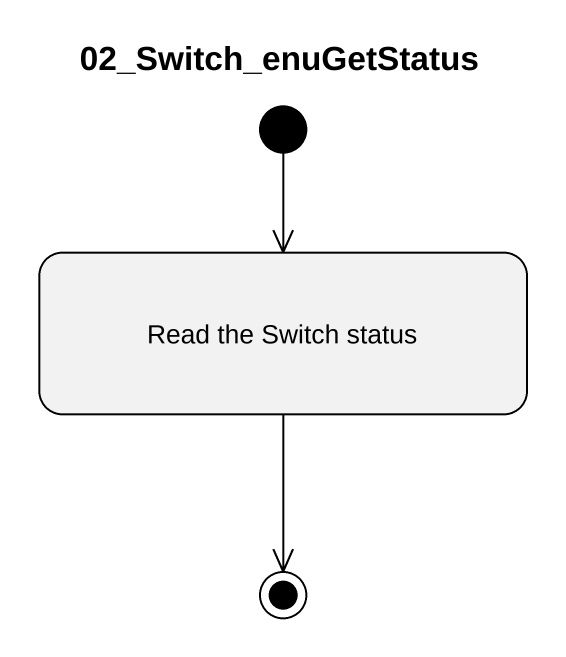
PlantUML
@startuml
title 02_Switch_enuGetStatus
hide empty description
state "Read the Switch status" as Read_the_Switch_status
[*] --> Read_the_Switch_status
Read_the_Switch_status --> [*]
@enduml
